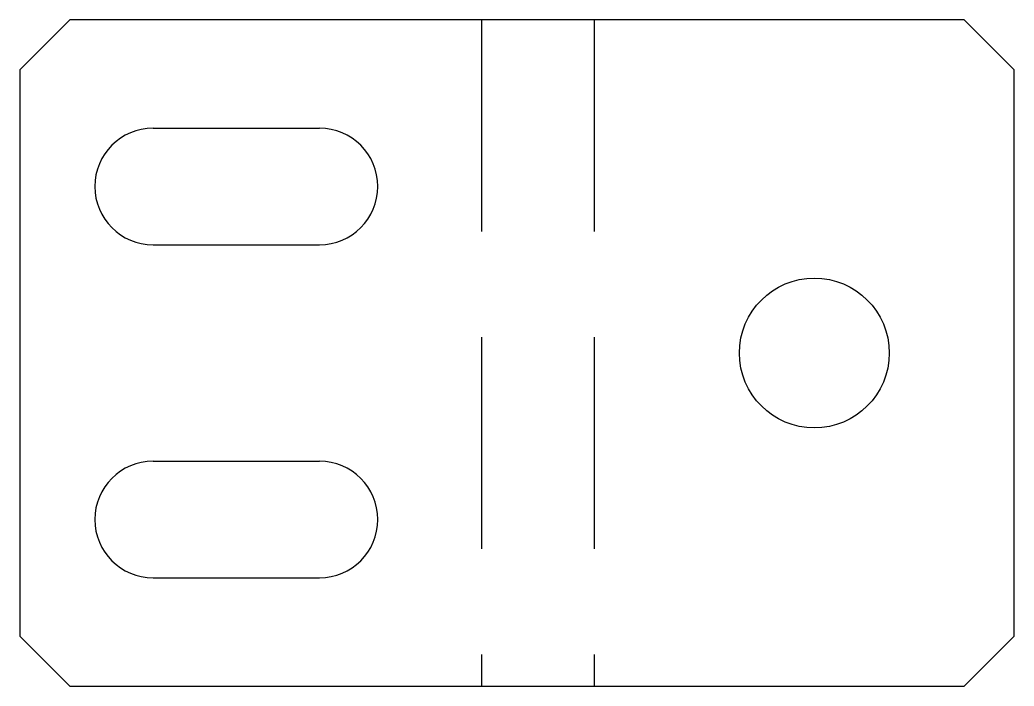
# Model space of a CAD drawing. Extents: x 0 to 59.7, y 0 to 40.
import ezdxf

# ---------------------------------------------------------------- set-up
doc = ezdxf.new("R2010")
doc.units = 0
doc.header["$MEASUREMENT"] = 0
doc.linetypes.add('DASHED', pattern=[19.05, 12.7, -6.35])
doc.layers.get('0').update_dxf_attribs({"linetype": 'CONTINUOUS'})

msp = doc.modelspace()

# ---------------------------------------------------------------- linework, layer by layer
for p, q in [((3, 40), (0, 37)), ((56.72, 40), (3, 40)), ((59.72, 37), (56.72, 40)), ((0, 37), (0, 3)), ((59.72, 3), (59.72, 37)), ((8, 33.5), (18, 33.5)), ((8, 26.5), (18, 26.5)), ((8, 13.5), (18, 13.5)), ((8, 6.5), (18, 6.5)), ((0, 3), (3, 0)), ((56.72, 0), (59.72, 3)), ((3, 0), (56.72, 0))]:
    msp.add_line(p, q)
at = {"linetype": 'DASHED'}
for p, q in [((27.72, 40), (27.72, 0)), ((34.5, 40), (34.5, 0))]:
    msp.add_line(p, q, dxfattribs=at)
msp.add_circle((47.72, 20), 4.5)
for centre, start, end in [((8, 30), 90, 270), ((18, 30), 270, 90), ((8, 10), 90, 270), ((18, 10), 270, 90)]:
    msp.add_arc(centre, 3.5, start, end)

doc.saveas('drawing.dxf')
